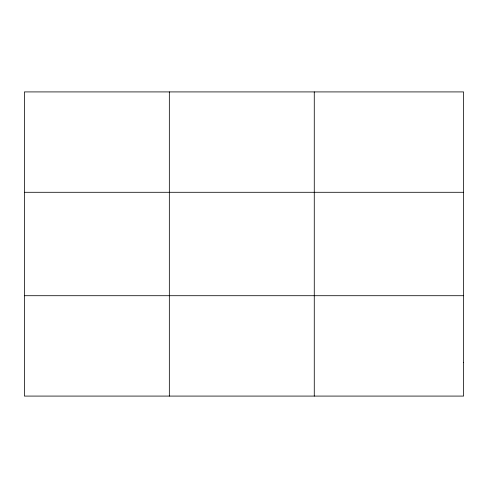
<?xml version="1.0" encoding="UTF-8"?>
<svg xmlns="http://www.w3.org/2000/svg" width="488" height="488" viewBox="0 0 488 488"><rect width="100%" height="100%" fill="white"/><g stroke="black" fill="none" stroke-linecap="round" stroke-linejoin="round"><path stroke-width="0.73" d="M169.336 91.915L169.336 396.085M314.272 91.915L314.272 396.085M24.4 192.29L463.6 192.29M24.4 295.71L463.6 295.71M463.6 362.627L463.6 396.085L24.4 396.085L24.4 91.915L463.6 91.915L463.6 362.627"/></g></svg>
